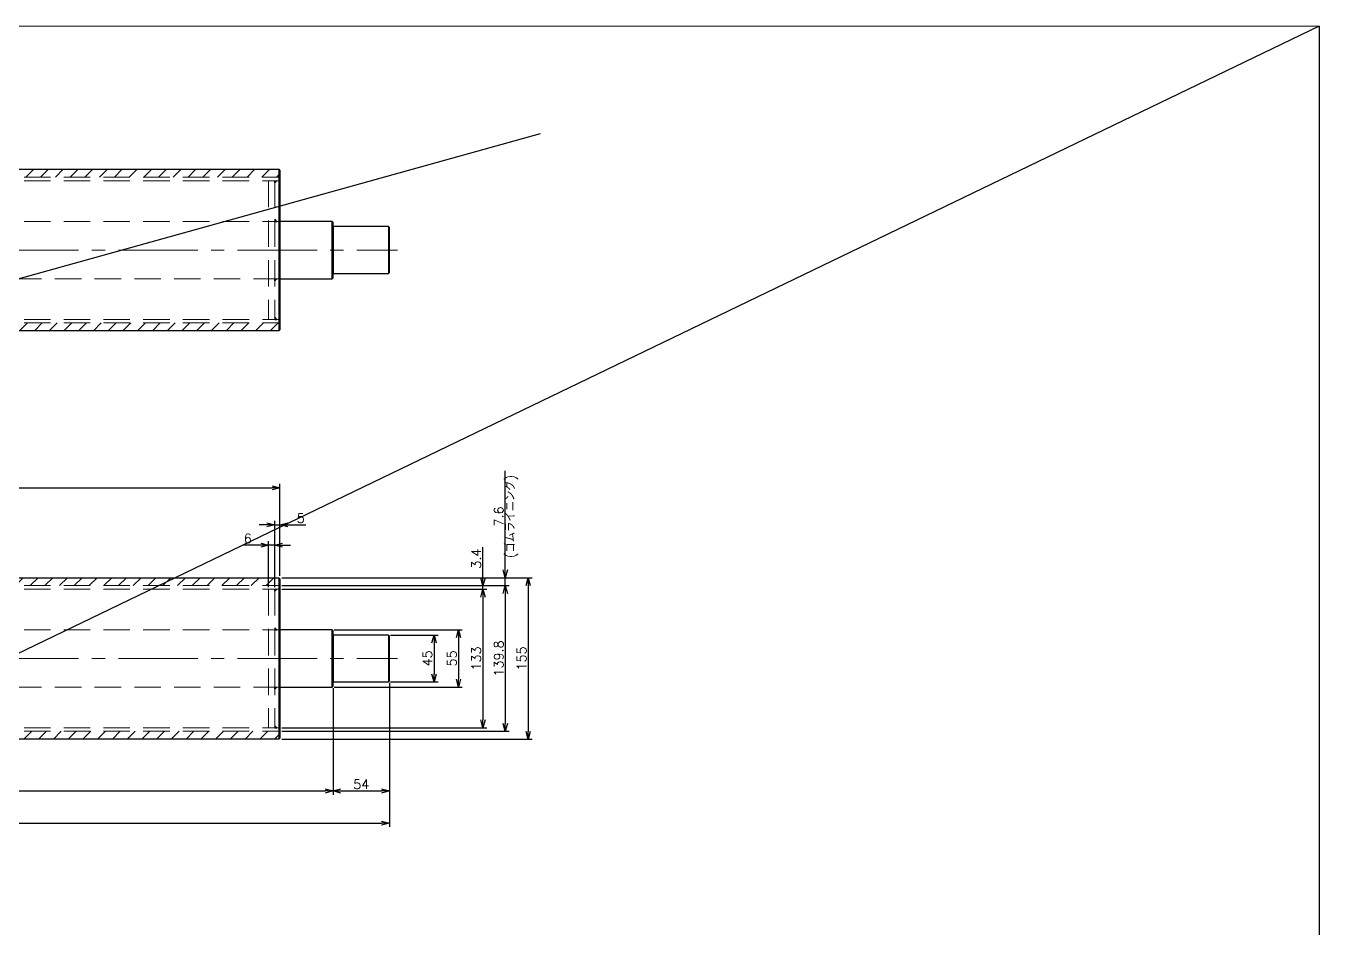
# Model space of a CAD drawing. Header units: millimetres. Extents: x -8731 to 85711, y -14522 to 31379.
# Drawn here: x 38115 to 39355, y -1450 to -584 of the extents above; entities that cross this region are included whole.
import ezdxf

# ---------------------------------------------------------------- set-up
doc = ezdxf.new("R2010")
doc.units = ezdxf.units.MM
doc.header["$LTSCALE"] = 4
doc.header["$PDMODE"] = 99
doc.header["$PDSIZE"] = 1
doc.linetypes.add('CENTER2', pattern=[28.575, 19.05, -3.175, 3.175, -3.175])
doc.linetypes.add('HIDDEN', pattern=[9.525, 6.35, -3.175])
for name, color, linetype, lineweight in [('04_HIDDEN', 2, 'HIDDEN', 13), ('05_CENTER', 4, 'CENTER2', 13), ('08_DIM', 3, 'Continuous', 13)]:
    doc.layers.add(name, color=color, linetype=linetype, lineweight=lineweight)
doc.styles.add('KSS_TXT', font='txt.shx', dxfattribs={"bigfont": 'extfont2.shx'})
doc.dimstyles.new('KSS_DIM', dxfattribs={"dimscale": 3, "dimtxt": 3, "dimasz": 2.5, "dimexe": 1.25, "dimexo": 0.625, "dimtad": 1, "dimdsep": 46, "dimtxsty": 'KSS_TXT', "dimblk": 'OPEN30', "dimcen": 0, "dimazin": 2, "dimtfac": 0.75, "dimtmove": 0, "dimatfit": 3, "dimldrblk": 'OPEN30', "dimfxl": 1, "dimtolj": 1, "dimarcsym": 0})
pattern_1 = [(45, (-37378.324, 1191.48), (-7.0710678, 7.0710678), [])]
pattern_2 = [(45, (-37378.324, 1191.48), (-7.0710678, 7.0710678), [])]

# ---------------------------------------------------------------- blocks, each defined once
blk = doc.blocks.new('A$C67F20274_1_1_1')
h = blk.add_hatch(color=3)
h.dxf.hatch_style = 1
h.paths.add_polyline_path([(0, -2), (0, 0), (-2, 0)])
at = {"color": 3}
blk.add_lwpolyline([(0, 0), (-2, 0), (-2, 0), (0, -2)], close=True, dxfattribs=at)
blk = doc.blocks.new('A$C0D2E09A6_1_1_1')
h = blk.add_hatch()
h.set_pattern_fill('_USER', color=3, scale=10, angle=45, pattern_type=0)
h.set_pattern_definition(pattern_1)
h.paths.add_polyline_path([(980, 69.9), (979, 69.9), (979, 77.5), (980, 76.5)])
h.paths.add_polyline_path([(979, 69.9), (-980, 69.9), (-980, 76.5), (-979, 77.5), (979, 77.5)])
h = blk.add_hatch()
h.set_pattern_fill('_USER', color=3, scale=10, angle=45, pattern_type=0)
h.set_pattern_definition(pattern_1)
h.paths.add_polyline_path([(979, -77.5), (980, -76.5), (980, -69.9), (979, -69.9)])
h.paths.add_polyline_path([(979, -69.9), (-980, -69.9), (-980, -76.5), (-979, -77.5), (979, -77.5)])
at = {"color": 0}
for p, q in [((979, 77.5), (979, -77.5)), ((1030, -27.5), (1030, 27.5)), ((1084, 22.5), (1084, -22.5))]:
    blk.add_line(p, q, dxfattribs=at)
for points in [[(-979, 77.5), (979, 77.5), (980, 76.5), (980, -76.5), (979, -77.5), (-979, -77.5), (-980, -76.5), (-980, 76.5)], [(1031, 22.5), (1031, -22.5), (1084, -22.5), (1085, -21.5), (1085, 21.5), (1084, 22.5)]]:
    blk.add_lwpolyline(points, close=True, dxfattribs=at)
blk.add_lwpolyline([(980, -27.5), (1030, -27.5), (1031, -26.5), (1031, 26.5), (1030, 27.5), (980, 27.5)], dxfattribs=at)
at = {"layer": '04_HIDDEN'}
for p, q in [((-980, 69.9), (980, 69.9)), ((-980, 66.5), (980, 66.5)), ((969, 66.5), (969, -66.5)), ((975, 66.5), (975, -66.5)), ((-980, -66.5), (980, -66.5)), ((-980, -69.9), (980, -69.9))]:
    blk.add_line(p, q, dxfattribs=at)
for points in [[(-980, 27.5), (980, 27.5)], [(980, -27.5), (-980, -27.5)]]:
    blk.add_lwpolyline(points, dxfattribs=at)
at = {"layer": '05_CENTER'}
blk.add_line((-1232.4, 0), (1092.6, 0), dxfattribs=at)
at = {"xscale": -1}
for p in [(975, 66.5), (975, -27.5)]:
    blk.add_blockref('A$C67F20274_1_1_1', p, dxfattribs=at)
at = {"rotation": 180}
for p in [(975, 27.5), (975, -66.5)]:
    blk.add_blockref('A$C67F20274_1_1_1', p, dxfattribs=at)
blk = doc.blocks.new('A$C7E840582_1_1_1')
h = blk.add_hatch()
h.set_pattern_fill('_USER', color=3, scale=10, angle=45, pattern_type=0)
h.set_pattern_definition(pattern_2)
h.paths.add_polyline_path([(980, 69.9), (979, 69.9), (979, 77.5), (980, 76.5)])
h.paths.add_polyline_path([(979, 69.9), (-980, 69.9), (-980, 76.5), (-979, 77.5), (979, 77.5)])
h = blk.add_hatch()
h.set_pattern_fill('_USER', color=3, scale=10, angle=45, pattern_type=0)
h.set_pattern_definition(pattern_2)
h.paths.add_polyline_path([(979, -77.5), (980, -76.5), (980, -69.9), (979, -69.9)])
h.paths.add_polyline_path([(979, -69.9), (-980, -69.9), (-980, -76.5), (-979, -77.5), (979, -77.5)])
at = {"color": 0}
for p, q in [((979, 77.5), (979, -77.5)), ((1030, -27.5), (1030, 27.5)), ((1084, 22.5), (1084, -22.5))]:
    blk.add_line(p, q, dxfattribs=at)
for points in [[(-979, 77.5), (979, 77.5), (980, 76.5), (980, -76.5), (979, -77.5), (-979, -77.5), (-980, -76.5), (-980, 76.5)], [(1031, 22.5), (1031, -22.5), (1084, -22.5), (1085, -21.5), (1085, 21.5), (1084, 22.5)]]:
    blk.add_lwpolyline(points, close=True, dxfattribs=at)
blk.add_lwpolyline([(980, -27.5), (1030, -27.5), (1031, -26.5), (1031, 26.5), (1030, 27.5), (980, 27.5)], dxfattribs=at)
at = {"layer": '04_HIDDEN'}
for p, q in [((-980, 69.9), (980, 69.9)), ((-980, 66.5), (980, 66.5)), ((969, 66.5), (969, -66.5)), ((975, 66.5), (975, -66.5)), ((-980, -66.5), (980, -66.5)), ((-980, -69.9), (980, -69.9))]:
    blk.add_line(p, q, dxfattribs=at)
for points in [[(-980, 27.5), (980, 27.5)], [(980, -27.5), (-980, -27.5)]]:
    blk.add_lwpolyline(points, dxfattribs=at)
at = {"layer": '05_CENTER'}
blk.add_line((-1232.4, 0), (1092.6, 0), dxfattribs=at)
at = {"xscale": -1}
for p in [(975, 66.5), (975, -27.5)]:
    blk.add_blockref('A$C67F20274_1_1_1', p, dxfattribs=at)
at = {"rotation": 179.9999999999999}
for p in [(975, 27.5), (975, -66.5)]:
    blk.add_blockref('A$C67F20274_1_1_1', p, dxfattribs=at)
blk = doc.blocks.new('_Open30')
at = {"color": 0, "linetype": 'ByBlock', "lineweight": -2}
for p, q in [((-1, 0.27), (0, 0)), ((0, 0), (-1, -0.27)), ((0, 0), (-1, 0))]:
    blk.add_line(p, q, dxfattribs=at)
blk = doc.blocks.new('*D3715')
at = {"layer": '08_DIM', "color": 0, "lineweight": -2, "transparency": 16777216}
for p, q in [((36153.3, -1214.9), (36153.3, -1353.2)), ((38463.3, -1214.9), (38463.3, -1353.2)), ((36160.8, -1349.5), (38455.8, -1349.5))]:
    blk.add_line(p, q, dxfattribs=at)
at = {"layer": 'Defpoints', "color": 0, "transparency": 16777216}
for p in [(36153.3, -1213), (38463.3, -1213), (38463.3, -1349.5)]:
    blk.add_point(p, dxfattribs=at)
at = {"layer": '08_DIM', "color": 0, "lineweight": -2, "transparency": 16777216, "xscale": 7.5, "yscale": 7.5, "zscale": 7.5, "rotation": 180}
blk.add_blockref('_Open30', (36153.3, -1349.5), dxfattribs=at)
at = {"layer": '08_DIM', "color": 0, "lineweight": -2, "transparency": 16777216, "xscale": 7.5, "yscale": 7.5, "zscale": 7.5}
blk.add_blockref('_Open30', (38463.3, -1349.5), dxfattribs=at)
at = {"layer": '08_DIM', "color": 0, "transparency": 16777216, "insert": (37308.3, -1343.1), "char_height": 9, "attachment_point": 5, "style": 'KSS_TXT'}
blk.add_mtext('\\A1;2310', dxfattribs=at)
blk = doc.blocks.new('*D3716')
at = {"layer": '08_DIM', "color": 0, "lineweight": -2, "transparency": 16777216}
for p, q in [((38360.2, -1125), (38556.8, -1125)), ((38553, -1132.5), (38553, -1250.5)), ((38360.2, -1258), (38556.8, -1258))]:
    blk.add_line(p, q, dxfattribs=at)
at = {"layer": 'Defpoints', "color": 0, "transparency": 16777216}
for p in [(38358.3, -1125), (38358.3, -1258), (38553, -1258)]:
    blk.add_point(p, dxfattribs=at)
at = {"layer": '08_DIM', "color": 0, "lineweight": -2, "transparency": 16777216, "xscale": 7.5, "yscale": 7.5, "zscale": 7.5}
for p, rotation in [((38553, -1125), 90), ((38553, -1258), 270)]:
    blk.add_blockref('_Open30', p, dxfattribs=dict(at, rotation=rotation))
at = {"layer": '08_DIM', "color": 0, "transparency": 16777216, "insert": (38546.6, -1191.5), "char_height": 9, "attachment_point": 5, "rotation": 90, "style": 'KSS_TXT'}
blk.add_mtext('\\A1;133', dxfattribs=at)
blk = doc.blocks.new('*D3719')
at = {"layer": '08_DIM', "color": 0, "lineweight": -2, "transparency": 16777216}
for p, q in [((38574.4, -1106.5), (38574.4, -1011.4)), ((38360.2, -1114), (38578.2, -1114)), ((38574.4, -1121.6), (38574.4, -1114)), ((38360.2, -1121.6), (38578.2, -1121.6)), ((38574.4, -1129.1), (38574.4, -1136.6))]:
    blk.add_line(p, q, dxfattribs=at)
at = {"layer": 'Defpoints', "color": 0, "transparency": 16777216}
for p in [(38358.3, -1114), (38574.4, -1114), (38358.3, -1121.6)]:
    blk.add_point(p, dxfattribs=at)
at = {"layer": '08_DIM', "color": 0, "lineweight": -2, "transparency": 16777216, "xscale": 7.5, "yscale": 7.5, "zscale": 7.5}
for p, rotation in [((38574.4, -1114), 270), ((38574.4, -1121.6), 90)]:
    blk.add_blockref('_Open30', p, dxfattribs=dict(at, rotation=rotation))
at = {"layer": '08_DIM', "color": 0, "transparency": 16777216, "char_height": 9, "attachment_point": 5, "rotation": 90, "style": 'KSS_TXT'}
for s, insert in [('\\A1;(ゴムライニング)', (38580.8, -1055.2)), ('\\A1;7.6', (38568.1, -1055.2))]:
    blk.add_mtext(s, dxfattribs=dict(at, insert=insert))
blk = doc.blocks.new('*D3720')
at = {"layer": '08_DIM', "color": 0, "lineweight": -2, "transparency": 16777216}
for p, q in [((38410.2, -1164), (38533.2, -1164)), ((38529.5, -1171.5), (38529.5, -1211.5)), ((38410.2, -1219), (38533.2, -1219))]:
    blk.add_line(p, q, dxfattribs=at)
at = {"layer": 'Defpoints', "color": 0, "transparency": 16777216}
for p in [(38408.3, -1164), (38408.3, -1219), (38529.5, -1219)]:
    blk.add_point(p, dxfattribs=at)
at = {"layer": '08_DIM', "color": 0, "lineweight": -2, "transparency": 16777216, "xscale": 7.5, "yscale": 7.5, "zscale": 7.5}
for p, rotation in [((38529.5, -1164), 90), ((38529.5, -1219), 270)]:
    blk.add_blockref('_Open30', p, dxfattribs=dict(at, rotation=rotation))
at = {"layer": '08_DIM', "color": 0, "transparency": 16777216, "insert": (38523.1, -1191.5), "char_height": 9, "attachment_point": 5, "rotation": 90, "style": 'KSS_TXT'}
blk.add_mtext('\\A1;55', dxfattribs=at)
blk = doc.blocks.new('*D3722')
at = {"layer": '08_DIM', "color": 0, "lineweight": -2, "transparency": 16777216}
for p, q in [((38553, -1121.6), (38553, -1084.8)), ((38553, -1114.1), (38553, -1106.6)), ((38360.2, -1121.6), (38556.8, -1121.6)), ((38360.2, -1125), (38556.8, -1125)), ((38553, -1125), (38553, -1121.6)), ((38553, -1132.5), (38553, -1140))]:
    blk.add_line(p, q, dxfattribs=at)
at = {"layer": 'Defpoints', "color": 0, "transparency": 16777216}
for p in [(38358.3, -1121.6), (38358.3, -1125), (38553, -1121.6)]:
    blk.add_point(p, dxfattribs=at)
at = {"layer": '08_DIM', "color": 0, "lineweight": -2, "transparency": 16777216, "xscale": 7.5, "yscale": 7.5, "zscale": 7.5}
for p, rotation in [((38553, -1121.6), 270), ((38553, -1125), 90)]:
    blk.add_blockref('_Open30', p, dxfattribs=dict(at, rotation=rotation))
at = {"layer": '08_DIM', "color": 0, "transparency": 16777216, "insert": (38546.6, -1095.7), "char_height": 9, "attachment_point": 5, "rotation": 90, "style": 'KSS_TXT'}
blk.add_mtext('\\A1;3.4', dxfattribs=at)
blk = doc.blocks.new('*D3723')
at = {"layer": '08_DIM', "color": 0, "lineweight": -2, "transparency": 16777216}
for p, q in [((38464.2, -1169), (38509.9, -1169)), ((38506.1, -1176.5), (38506.1, -1206.5)), ((38464.2, -1214), (38509.9, -1214))]:
    blk.add_line(p, q, dxfattribs=at)
at = {"layer": 'Defpoints', "color": 0, "transparency": 16777216}
for p in [(38462.3, -1169), (38462.3, -1214), (38506.1, -1214)]:
    blk.add_point(p, dxfattribs=at)
at = {"layer": '08_DIM', "color": 0, "lineweight": -2, "transparency": 16777216, "xscale": 7.5, "yscale": 7.5, "zscale": 7.5}
for p, rotation in [((38506.1, -1169), 90), ((38506.1, -1214), 270)]:
    blk.add_blockref('_Open30', p, dxfattribs=dict(at, rotation=rotation))
at = {"layer": '08_DIM', "color": 0, "transparency": 16777216, "insert": (38499.7, -1191.5), "char_height": 9, "attachment_point": 5, "rotation": 90, "style": 'KSS_TXT'}
blk.add_mtext('\\A1;45', dxfattribs=at)
blk = doc.blocks.new('*D3724')
at = {"layer": '08_DIM', "color": 0, "lineweight": -2, "transparency": 16777216}
for p, q in [((38347.3, -1123.1), (38347.3, -1079)), ((38353.3, -1123.1), (38353.3, -1079)), ((38339.8, -1082.8), (38322.6, -1082.8)), ((38353.3, -1082.8), (38347.3, -1082.8)), ((38360.8, -1082.8), (38368.3, -1082.8))]:
    blk.add_line(p, q, dxfattribs=at)
at = {"layer": 'Defpoints', "color": 0, "transparency": 16777216}
for p in [(38347.3, -1082.8), (38347.3, -1125), (38353.3, -1125)]:
    blk.add_point(p, dxfattribs=at)
at = {"layer": '08_DIM', "color": 0, "lineweight": -2, "transparency": 16777216, "xscale": 7.5, "yscale": 7.5, "zscale": 7.5}
blk.add_blockref('_Open30', (38347.3, -1082.8), dxfattribs=at)
at = {"layer": '08_DIM', "color": 0, "lineweight": -2, "transparency": 16777216, "xscale": 7.5, "yscale": 7.5, "zscale": 7.5, "rotation": 180}
blk.add_blockref('_Open30', (38353.3, -1082.8), dxfattribs=at)
at = {"layer": '08_DIM', "color": 0, "transparency": 16777216, "insert": (38327.4, -1076.4), "char_height": 9, "attachment_point": 5, "style": 'KSS_TXT'}
blk.add_mtext('\\A1;6', dxfattribs=at)
blk = doc.blocks.new('*D3725')
at = {"layer": '08_DIM', "color": 0, "lineweight": -2, "transparency": 16777216}
for p, q in [((38345.8, -1063.2), (38338.3, -1063.2)), ((38353.3, -1123.1), (38353.3, -1059.5)), ((38353.3, -1063.2), (38358.3, -1063.2)), ((38358.3, -1112.1), (38358.3, -1059.5)), ((38365.8, -1063.2), (38383.1, -1063.2))]:
    blk.add_line(p, q, dxfattribs=at)
at = {"layer": 'Defpoints', "color": 0, "transparency": 16777216}
for p in [(38358.3, -1063.2), (38358.3, -1114), (38353.3, -1125)]:
    blk.add_point(p, dxfattribs=at)
at = {"layer": '08_DIM', "color": 0, "lineweight": -2, "transparency": 16777216, "xscale": 7.5, "yscale": 7.5, "zscale": 7.5}
blk.add_blockref('_Open30', (38353.3, -1063.2), dxfattribs=at)
at = {"layer": '08_DIM', "color": 0, "lineweight": -2, "transparency": 16777216, "xscale": 7.5, "yscale": 7.5, "zscale": 7.5, "rotation": 180}
blk.add_blockref('_Open30', (38358.3, -1063.2), dxfattribs=at)
at = {"layer": '08_DIM', "color": 0, "transparency": 16777216, "insert": (38378.2, -1056.8), "char_height": 9, "attachment_point": 5, "style": 'KSS_TXT'}
blk.add_mtext('\\A1;5', dxfattribs=at)
blk = doc.blocks.new('*D3726')
at = {"layer": '08_DIM', "color": 0, "lineweight": -2, "transparency": 16777216}
for p, q in [((38360.2, -1114), (38600.2, -1114)), ((38596.4, -1121.5), (38596.4, -1261.5)), ((38360.2, -1269), (38600.2, -1269))]:
    blk.add_line(p, q, dxfattribs=at)
at = {"layer": 'Defpoints', "color": 0, "transparency": 16777216}
for p in [(38358.3, -1114), (38358.3, -1269), (38596.4, -1269)]:
    blk.add_point(p, dxfattribs=at)
at = {"layer": '08_DIM', "color": 0, "lineweight": -2, "transparency": 16777216, "xscale": 7.5, "yscale": 7.5, "zscale": 7.5}
for p, rotation in [((38596.4, -1114), 90), ((38596.4, -1269), 270)]:
    blk.add_blockref('_Open30', p, dxfattribs=dict(at, rotation=rotation))
at = {"layer": '08_DIM', "color": 0, "transparency": 16777216, "insert": (38590.1, -1191.5), "char_height": 9, "attachment_point": 5, "rotation": 90, "style": 'KSS_TXT'}
blk.add_mtext('\\A1;155', dxfattribs=at)
blk = doc.blocks.new('*D3729')
at = {"layer": '08_DIM', "color": 0, "lineweight": -2, "transparency": 16777216}
for p, q in [((38463.3, -1214.9), (38463.3, -1322.3)), ((38409.3, -1219.9), (38409.3, -1322.3)), ((38416.8, -1318.6), (38455.8, -1318.6))]:
    blk.add_line(p, q, dxfattribs=at)
at = {"layer": 'Defpoints', "color": 0, "transparency": 16777216}
for p in [(38463.3, -1213), (38409.3, -1218), (38463.3, -1318.6)]:
    blk.add_point(p, dxfattribs=at)
at = {"layer": '08_DIM', "color": 0, "lineweight": -2, "transparency": 16777216, "xscale": 7.5, "yscale": 7.5, "zscale": 7.5, "rotation": 180}
blk.add_blockref('_Open30', (38409.3, -1318.6), dxfattribs=at)
at = {"layer": '08_DIM', "color": 0, "lineweight": -2, "transparency": 16777216, "xscale": 7.5, "yscale": 7.5, "zscale": 7.5}
blk.add_blockref('_Open30', (38463.3, -1318.6), dxfattribs=at)
at = {"layer": '08_DIM', "color": 0, "transparency": 16777216, "insert": (38436.3, -1312.2), "char_height": 9, "attachment_point": 5, "style": 'KSS_TXT'}
blk.add_mtext('\\A1;54', dxfattribs=at)
blk = doc.blocks.new('*D3730')
at = {"layer": '08_DIM', "color": 0, "lineweight": -2, "transparency": 16777216}
for p, q in [((36398.3, -1113.1), (36398.3, -1023.9)), ((36405.8, -1027.7), (38350.8, -1027.7)), ((38358.3, -1112.1), (38358.3, -1023.9))]:
    blk.add_line(p, q, dxfattribs=at)
at = {"layer": 'Defpoints', "color": 0, "transparency": 16777216}
for p in [(38358.3, -1027.7), (36398.3, -1115), (38358.3, -1114)]:
    blk.add_point(p, dxfattribs=at)
at = {"layer": '08_DIM', "color": 0, "lineweight": -2, "transparency": 16777216, "xscale": 7.5, "yscale": 7.5, "zscale": 7.5, "rotation": 180}
blk.add_blockref('_Open30', (36398.3, -1027.7), dxfattribs=at)
at = {"layer": '08_DIM', "color": 0, "lineweight": -2, "transparency": 16777216, "xscale": 7.5, "yscale": 7.5, "zscale": 7.5}
blk.add_blockref('_Open30', (38358.3, -1027.7), dxfattribs=at)
at = {"layer": '08_DIM', "color": 0, "transparency": 16777216, "insert": (37378.3, -1021.3), "char_height": 9, "attachment_point": 5, "style": 'KSS_TXT'}
blk.add_mtext('\\A1;1960', dxfattribs=at)
blk = doc.blocks.new('*D3733')
at = {"layer": '08_DIM', "color": 0, "lineweight": -2, "transparency": 16777216}
for p, q in [((36347.3, -1219.9), (36347.3, -1322.3)), ((38409.3, -1219.9), (38409.3, -1322.3)), ((36354.8, -1318.6), (38401.8, -1318.6))]:
    blk.add_line(p, q, dxfattribs=at)
at = {"layer": 'Defpoints', "color": 0, "transparency": 16777216}
for p in [(36347.3, -1218), (38409.3, -1218), (38409.3, -1318.6)]:
    blk.add_point(p, dxfattribs=at)
at = {"layer": '08_DIM', "color": 0, "lineweight": -2, "transparency": 16777216, "xscale": 7.5, "yscale": 7.5, "zscale": 7.5, "rotation": 180}
blk.add_blockref('_Open30', (36347.3, -1318.6), dxfattribs=at)
at = {"layer": '08_DIM', "color": 0, "lineweight": -2, "transparency": 16777216, "xscale": 7.5, "yscale": 7.5, "zscale": 7.5}
blk.add_blockref('_Open30', (38409.3, -1318.6), dxfattribs=at)
at = {"layer": '08_DIM', "color": 0, "transparency": 16777216, "insert": (37378.3, -1312.2), "char_height": 9, "attachment_point": 5, "style": 'KSS_TXT'}
blk.add_mtext('\\A1;2062', dxfattribs=at)
blk = doc.blocks.new('*D3799')
at = {"layer": '08_DIM', "color": 0, "lineweight": -2, "transparency": 16777216}
for p, q in [((38360.2, -1121.6), (38578.2, -1121.6)), ((38574.4, -1129.1), (38574.4, -1253.9)), ((38360.2, -1261.4), (38578.2, -1261.4))]:
    blk.add_line(p, q, dxfattribs=at)
at = {"layer": 'Defpoints', "color": 0, "transparency": 16777216}
for p in [(38358.3, -1121.6), (38358.3, -1261.4), (38574.4, -1261.4)]:
    blk.add_point(p, dxfattribs=at)
at = {"layer": '08_DIM', "color": 0, "lineweight": -2, "transparency": 16777216, "xscale": 7.5, "yscale": 7.5, "zscale": 7.5}
for p, rotation in [((38574.4, -1121.6), 90), ((38574.4, -1261.4), 270)]:
    blk.add_blockref('_Open30', p, dxfattribs=dict(at, rotation=rotation))
at = {"layer": '08_DIM', "color": 0, "transparency": 16777216, "insert": (38568.1, -1191.5), "char_height": 9, "attachment_point": 5, "rotation": 90, "style": 'KSS_TXT'}
blk.add_mtext('\\A1;139.8', dxfattribs=at)

msp = doc.modelspace()

# ---------------------------------------------------------------- linework, layer by layer
msp.add_line((39354.99345, -584.54941), (33092.99578, -3606.07118))
at = {"color": 3}
msp.add_line((38608.0083, -688.03517), (35924.76783, -1435.24313), dxfattribs=at)
msp.add_lwpolyline([(33092.99578, -584.3783), (39354.99345, -584.54941), (39354.99345, -3606.24229), (33092.99578, -3606.07118)], close=True)

# ---------------------------------------------------------------- block references
for name, p in [('A$C7E840582_1_1_1', (37378.32372, -799.55061)), ('A$C0D2E09A6_1_1_1', (37378.32372, -1191.47967))]:
    msp.add_blockref(name, p)

# ---------------------------------------------------------------- dimensions: what is measured, and where the dimension line sits
at = {"layer": '08_DIM'}
for base, p1, p2, picture, middle in [((38358.32372, -1027.69834), (36398.32372, -1114.97967), (38358.32372, -1113.97967), '*D3730', (37378.32372, -1021.32334)), ((38463.32372, -1349.49874), (36153.32372, -1212.97967), (38463.32372, -1212.97967), '*D3715', (37308.32372, -1343.12374)), ((38463.32372, -1318.57385), (38409.32372, -1217.97967), (38463.32372, -1212.97967), '*D3729', (38436.32372, -1312.1926)), ((38409.32372, -1318.57385), (36347.32372, -1217.97967), (38409.32372, -1217.97967), '*D3733', (37378.32372, -1312.19885))]:
    dim = msp.add_linear_dim(base=base, p1=p1, p2=p2, dimstyle='KSS_DIM', override={"dimscale": 3}, dxfattribs=at)
    dim.commit()
    dim.dimension.update_dxf_attribs({"geometry": picture, "text_midpoint": middle})
for base, p1, p2, angle, override, picture, middle in [((38574.43912, -1113.97967), (38358.32372, -1121.57967), (38358.32372, -1113.97967), 90, {"dimscale": 3, "dimpost": '\\X(ゴムライニング)'}, '*D3719', (38568.06412, -1055.17967)), ((38358.32372, -1063.22623), (38353.32372, -1124.97967), (38358.32372, -1113.97967), 180, {"dimscale": 3}, '*D3725', (38378.19872, -1056.84498)), ((38347.32372, -1082.75349), (38353.32372, -1124.97967), (38347.32372, -1124.97967), 180, {"dimscale": 3}, '*D3724', (38327.44872, -1076.37849)), ((38596.4493, -1268.97967), (38358.32372, -1113.97967), (38358.32372, -1268.97967), 90, {"dimscale": 3}, '*D3726', (38590.0618, -1191.47967)), ((38574.43912, -1261.37967), (38358.32372, -1121.57967), (38358.32372, -1261.37967), 90, {"dimscale": 3}, '*D3799', (38568.06412, -1191.47967)), ((38553.00815, -1257.97967), (38358.32372, -1124.97967), (38358.32372, -1257.97967), 90, {"dimscale": 3}, '*D3716', (38546.63315, -1191.47967)), ((38529.45934, -1218.97967), (38408.32372, -1163.97967), (38408.32372, -1218.97967), 90, {"dimscale": 3}, '*D3720', (38523.07184, -1191.47967)), ((38506.11278, -1213.97967), (38462.32372, -1168.97967), (38462.32372, -1213.97967), 90, {"dimscale": 3}, '*D3723', (38499.73153, -1191.47967))]:
    dim = msp.add_linear_dim(base=base, p1=p1, p2=p2, angle=angle, dimstyle='KSS_DIM', override=override, dxfattribs=at)
    dim.commit()
    dim.dimension.update_dxf_attribs({"geometry": picture, "text_midpoint": middle})
dim = msp.add_linear_dim(base=(38553.00815, -1121.57967), p1=(38358.32372, -1124.97967), p2=(38358.32372, -1121.57967), angle=90, dimstyle='KSS_DIM', override={"dimscale": 3}, dxfattribs=at)
dim.commit()
dim.dimension.update_dxf_attribs({"geometry": '*D3722', "text_midpoint": (38553.00815, -1095.70467), "dimtype": 160})

doc.saveas('drawing.dxf')
